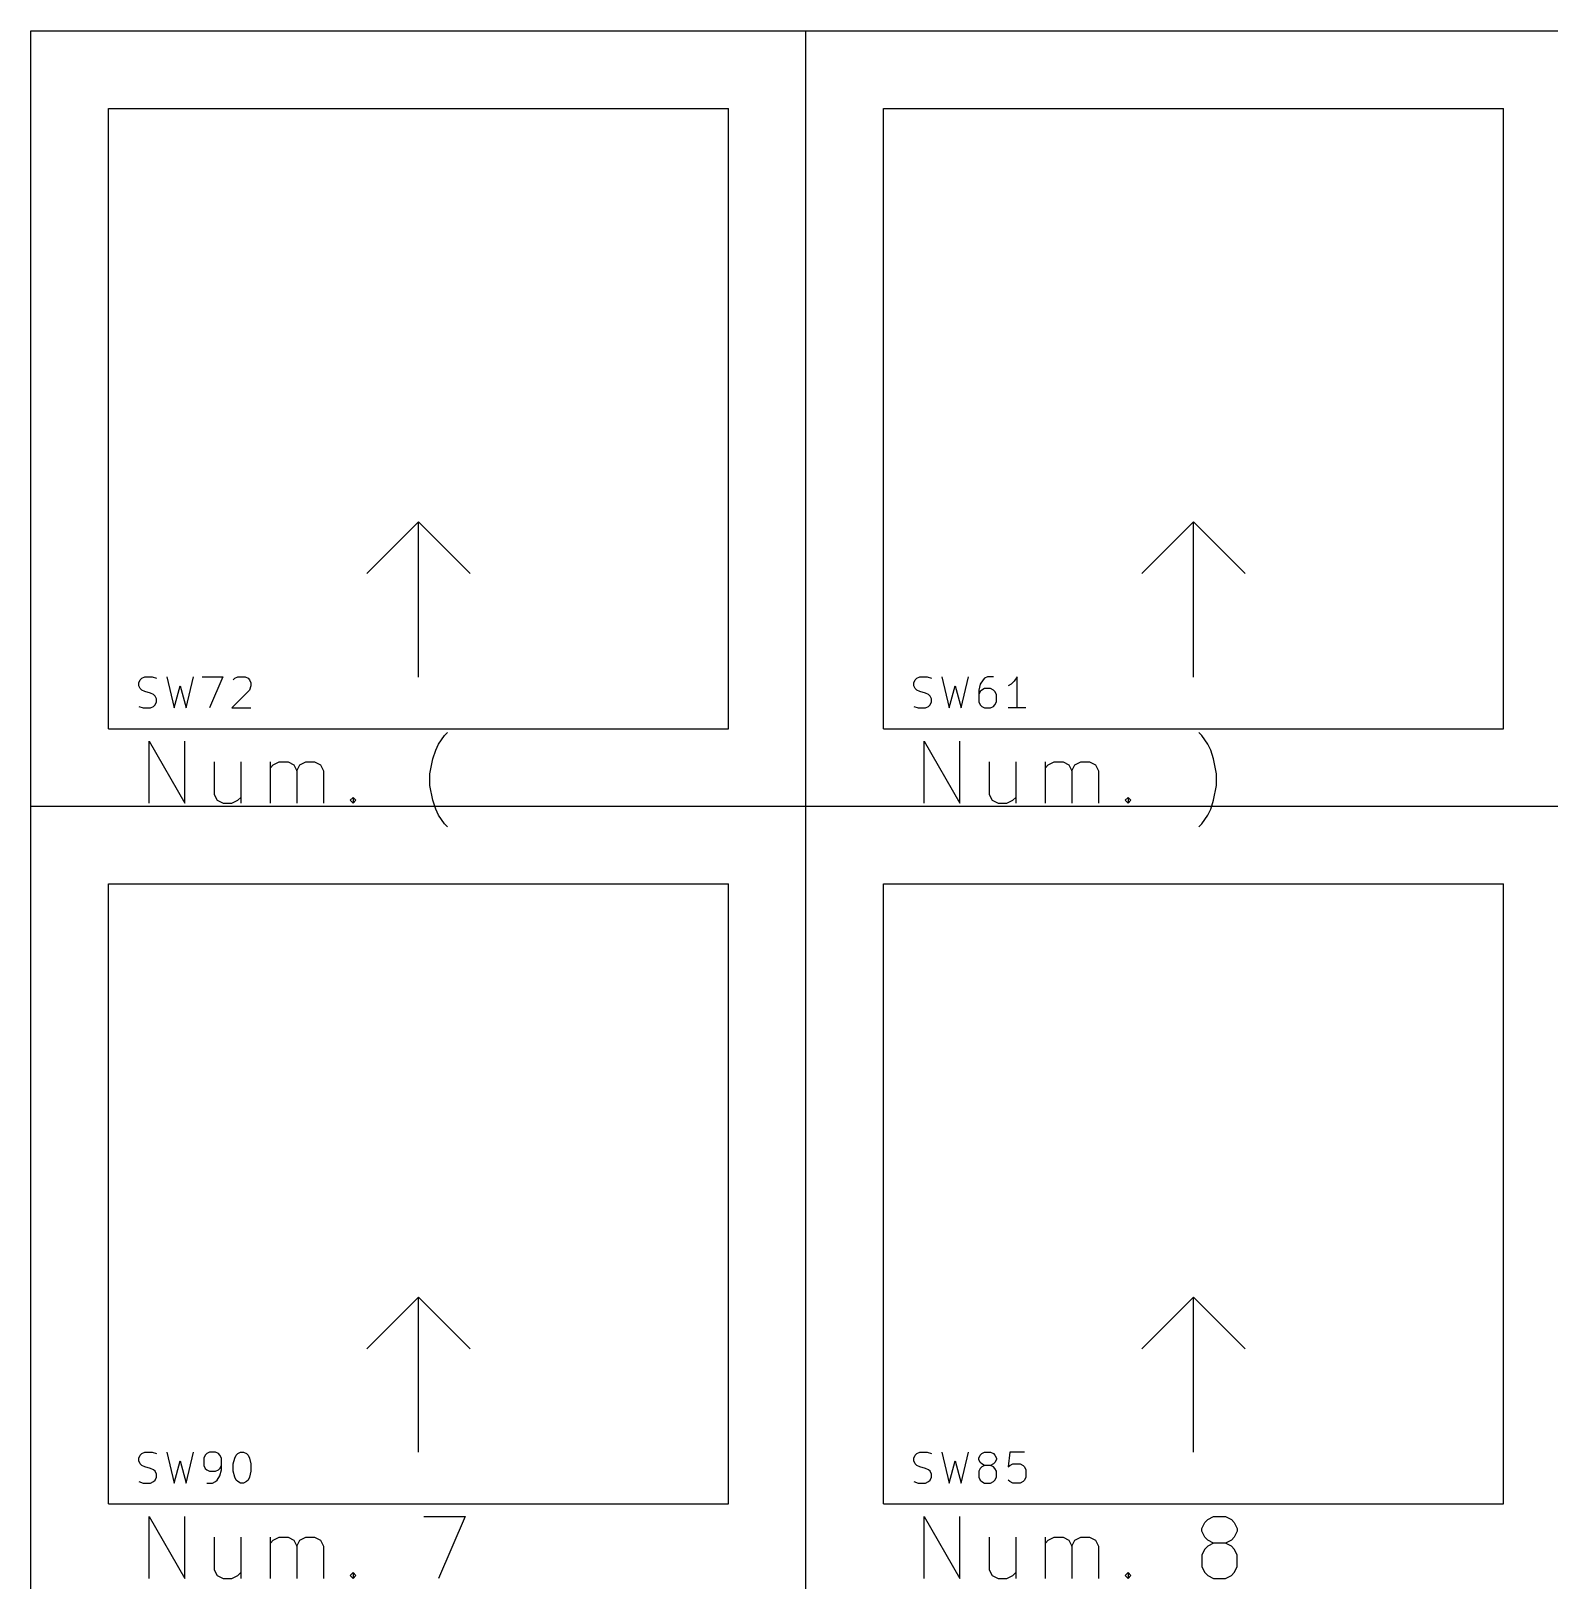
# Model space of a CAD drawing. Extents: x 0 to 449, y -142 to 0.
# Drawn here: x 372.42 to 409.74, y -71.55 to -33.49 of the extents above; entities that cross this region are included whole.
import ezdxf

# ---------------------------------------------------------------- set-up
doc = ezdxf.new("R2010")
doc.units = 0
doc.layers.get('0').update_dxf_attribs({"linetype": 'CONTINUOUS'})

msp = doc.modelspace()

# ---------------------------------------------------------------- linework, layer by layer
at = {"color": 7}
for p, q in [((372.422203, -33.489463), (448.622418, -33.489463)), ((372.422203, -128.739729), (372.422203, -33.489463)), ((391.472256, -109.689675), (391.472256, -33.489463)), ((374.327208, -35.394468), (389.567251, -35.394468)), ((374.327208, -50.634511), (374.327208, -35.394468)), ((389.567251, -50.634511), (389.567251, -35.394468)), ((393.377262, -35.394468), (408.617305, -35.394468)), ((393.377262, -50.634511), (393.377262, -35.394468)), ((408.617305, -50.634511), (408.617305, -35.394468)), ((380.677226, -46.8245), (381.94723, -45.554497)), ((381.94723, -45.554497), (383.217233, -46.8245)), ((381.94723, -49.364508), (381.94723, -45.554497)), ((399.72728, -46.8245), (400.997283, -45.554497)), ((400.997283, -45.554497), (402.267287, -46.8245)), ((400.997283, -49.364508), (400.997283, -45.554497)), ((375.07242, -49.505115), (375.10871, -49.432543)), ((375.10871, -49.432543), (375.14499, -49.396258)), ((375.14499, -49.396258), (375.21757, -49.359972)), ((375.21757, -49.359972), (375.398991, -49.359972)), ((375.398991, -49.359972), (375.507851, -49.396258)), ((375.761852, -49.359972), (375.943283, -50.121974)), ((376.233573, -50.121974), (376.414994, -49.359972)), ((376.632714, -49.359972), (377.140716, -49.359972)), ((377.140716, -49.359972), (376.814145, -50.121974)), ((377.394717, -49.432543), (377.430997, -49.396258)), ((377.430997, -49.396258), (377.503577, -49.359972)), ((377.503577, -49.359972), (377.684997, -49.359972)), ((377.684997, -49.359972), (377.757578, -49.396258)), ((377.757578, -49.396258), (377.793858, -49.432543)), ((377.793858, -49.432543), (377.830148, -49.505115)), ((394.122474, -49.505115), (394.158764, -49.432543)), ((394.158764, -49.432543), (394.195044, -49.396258)), ((394.195044, -49.396258), (394.267624, -49.359972)), ((394.267624, -49.359972), (394.449045, -49.359972)), ((394.449045, -49.359972), (394.557905, -49.396258)), ((394.811906, -49.359972), (394.993336, -50.121974)), ((395.283627, -50.121974), (395.465048, -49.359972)), ((395.827909, -49.432543), (395.755339, -49.5414)), ((395.864199, -49.396258), (395.827909, -49.432543)), ((395.936769, -49.359972), (395.864199, -49.396258)), ((396.081909, -49.359972), (395.936769, -49.359972)), ((396.589911, -49.468829), (396.517341, -49.5414)), ((396.662481, -49.359972), (396.589911, -49.468829)), ((396.662481, -50.121974), (396.662481, -49.359972)), ((375.07242, -49.577686), (375.07242, -49.505115)), ((375.10871, -49.650258), (375.07242, -49.577686)), ((375.14499, -49.686544), (375.10871, -49.650258)), ((375.21757, -49.72283), (375.14499, -49.686544)), ((375.362711, -49.759116), (375.21757, -49.72283)), ((375.435281, -49.795401), (375.362711, -49.759116)), ((375.471571, -49.831687), (375.435281, -49.795401)), ((375.507851, -49.904259), (375.471571, -49.831687)), ((375.943283, -50.121974), (376.088423, -49.577686)), ((376.088423, -49.577686), (376.233573, -50.121974)), ((377.793858, -49.686544), (377.358427, -50.121974)), ((377.830148, -49.577686), (377.793858, -49.686544)), ((377.830148, -49.505115), (377.830148, -49.577686)), ((394.122474, -49.577686), (394.122474, -49.505115)), ((394.158764, -49.650258), (394.122474, -49.577686)), ((394.195044, -49.686544), (394.158764, -49.650258)), ((394.267624, -49.72283), (394.195044, -49.686544)), ((394.412765, -49.759116), (394.267624, -49.72283)), ((394.485335, -49.795401), (394.412765, -49.759116)), ((394.521625, -49.831687), (394.485335, -49.795401)), ((394.557905, -49.904259), (394.521625, -49.831687)), ((394.993336, -50.121974), (395.138477, -49.577686)), ((395.138477, -49.577686), (395.283627, -50.121974)), ((395.755339, -49.5414), (395.719048, -49.686544)), ((395.719048, -49.686544), (395.719048, -49.97683)), ((395.755339, -49.72283), (395.719048, -49.795401)), ((395.791629, -49.686544), (395.755339, -49.72283)), ((395.864199, -49.650258), (395.791629, -49.686544)), ((396.009339, -49.650258), (395.864199, -49.650258)), ((396.081909, -49.686544), (396.009339, -49.650258)), ((396.1182, -49.72283), (396.081909, -49.686544)), ((396.15448, -49.795401), (396.1182, -49.72283)), ((396.15448, -49.97683), (396.15448, -49.795401)), ((396.517341, -49.5414), (396.44477, -49.577686)), ((375.07242, -50.085688), (375.18128, -50.121974)), ((375.18128, -50.121974), (375.362711, -50.121974)), ((375.362711, -50.121974), (375.435281, -50.085688)), ((375.435281, -50.085688), (375.471571, -50.049402)), ((375.471571, -50.049402), (375.507851, -49.97683)), ((375.507851, -49.97683), (375.507851, -49.904259)), ((377.358427, -50.121974), (377.830148, -50.121974)), ((394.122474, -50.085688), (394.231334, -50.121974)), ((394.231334, -50.121974), (394.412765, -50.121974)), ((394.412765, -50.121974), (394.485335, -50.085688)), ((394.485335, -50.085688), (394.521625, -50.049402)), ((394.521625, -50.049402), (394.557905, -49.97683)), ((394.557905, -49.97683), (394.557905, -49.904259)), ((395.719048, -49.97683), (395.755339, -50.049402)), ((395.755339, -50.049402), (395.791629, -50.085688)), ((395.791629, -50.085688), (395.864199, -50.121974)), ((395.864199, -50.121974), (396.009339, -50.121974)), ((396.009339, -50.121974), (396.081909, -50.085688)), ((396.081909, -50.085688), (396.1182, -50.049402)), ((396.1182, -50.049402), (396.15448, -49.97683)), ((396.880202, -50.121974), (396.44477, -50.121974)), ((374.327208, -50.634511), (389.567251, -50.634511)), ((375.331411, -52.466944), (375.331411, -50.94294)), ((375.331411, -50.94294), (376.202273, -52.466944)), ((376.202273, -52.466944), (376.202273, -50.94294)), ((382.443431, -51.015512), (382.588581, -50.797797)), ((382.588581, -50.797797), (382.661152, -50.725225)), ((393.377262, -50.634511), (408.617305, -50.634511)), ((394.381465, -52.466944), (394.381465, -50.94294)), ((394.381465, -50.94294), (395.252327, -52.466944)), ((395.252327, -52.466944), (395.252327, -50.94294)), ((401.203204, -50.797797), (401.130634, -50.725225)), ((401.348344, -51.015512), (401.203204, -50.797797)), ((382.22572, -51.741228), (382.29829, -51.37837)), ((382.29829, -51.37837), (382.370861, -51.160655)), ((382.370861, -51.160655), (382.443431, -51.015512)), ((401.420915, -51.160655), (401.348344, -51.015512)), ((401.493485, -51.37837), (401.420915, -51.160655)), ((401.566055, -51.741228), (401.493485, -51.37837)), ((376.927985, -51.450942), (376.927985, -52.24923)), ((377.581137, -51.450942), (377.581137, -52.466944)), ((378.306849, -52.466944), (378.306849, -51.450942)), ((378.306849, -51.596085), (378.379419, -51.523514)), ((378.379419, -51.523514), (378.52457, -51.450942)), ((378.52457, -51.450942), (378.74228, -51.450942)), ((378.74228, -51.450942), (378.887421, -51.523514)), ((378.887421, -51.523514), (378.959991, -51.668656)), ((378.959991, -51.668656), (379.032571, -51.523514)), ((378.959991, -51.668656), (378.959991, -52.466944)), ((379.032571, -51.523514), (379.177712, -51.450942)), ((379.177712, -51.450942), (379.395422, -51.450942)), ((379.395422, -51.450942), (379.540573, -51.523514)), ((379.540573, -51.523514), (379.613143, -51.668656)), ((379.613143, -51.668656), (379.613143, -52.466944)), ((382.22572, -52.031515), (382.22572, -51.741228)), ((395.978039, -51.450942), (395.978039, -52.24923)), ((396.631191, -51.450942), (396.631191, -52.466944)), ((397.356903, -52.466944), (397.356903, -51.450942)), ((397.356903, -51.596085), (397.429473, -51.523514)), ((397.429473, -51.523514), (397.574624, -51.450942)), ((397.574624, -51.450942), (397.792334, -51.450942)), ((397.792334, -51.450942), (397.937475, -51.523514)), ((397.937475, -51.523514), (398.010045, -51.668656)), ((398.010045, -51.668656), (398.082625, -51.523514)), ((398.010045, -51.668656), (398.010045, -52.466944)), ((398.082625, -51.523514), (398.227766, -51.450942)), ((398.227766, -51.450942), (398.445476, -51.450942)), ((398.445476, -51.450942), (398.590627, -51.523514)), ((398.590627, -51.523514), (398.663197, -51.668656)), ((398.663197, -51.668656), (398.663197, -52.466944)), ((401.566055, -52.031515), (401.566055, -51.741228)), ((382.29829, -52.394373), (382.22572, -52.031515)), ((401.493485, -52.394373), (401.566055, -52.031515)), ((376.927985, -52.24923), (377.000566, -52.394373)), ((377.000566, -52.394373), (377.145706, -52.466944)), ((377.145706, -52.466944), (377.363417, -52.466944)), ((377.363417, -52.466944), (377.508567, -52.394373)), ((377.508567, -52.394373), (377.581137, -52.321801)), ((380.266285, -52.394373), (380.338855, -52.321801)), ((380.338855, -52.466944), (380.266285, -52.394373)), ((380.338855, -52.321801), (380.411425, -52.394373)), ((380.338855, -52.321801), (380.338855, -52.466944)), ((380.411425, -52.394373), (380.338855, -52.466944)), ((382.370861, -52.612088), (382.29829, -52.394373)), ((395.978039, -52.24923), (396.050619, -52.394373)), ((396.050619, -52.394373), (396.19576, -52.466944)), ((396.19576, -52.466944), (396.41347, -52.466944)), ((396.41347, -52.466944), (396.558621, -52.394373)), ((396.558621, -52.394373), (396.631191, -52.321801)), ((399.316339, -52.394373), (399.388909, -52.321801)), ((399.388909, -52.466944), (399.316339, -52.394373)), ((399.388909, -52.321801), (399.461479, -52.394373)), ((399.388909, -52.321801), (399.388909, -52.466944)), ((399.461479, -52.394373), (399.388909, -52.466944)), ((401.420915, -52.612088), (401.493485, -52.394373)), ((372.422203, -52.539517), (386.709743, -52.539517)), ((382.443431, -52.757231), (382.370861, -52.612088)), ((382.588581, -52.974946), (382.443431, -52.757231)), ((386.709743, -52.539517), (405.759797, -52.539517)), ((401.203204, -52.974946), (401.348344, -52.757231)), ((401.348344, -52.757231), (401.420915, -52.612088)), ((405.759797, -52.539517), (424.809851, -52.539517)), ((382.661152, -53.047518), (382.588581, -52.974946)), ((401.130634, -53.047518), (401.203204, -52.974946)), ((374.327208, -54.444522), (389.567251, -54.444522)), ((374.327208, -69.684565), (374.327208, -54.444522)), ((389.567251, -69.684565), (389.567251, -54.444522)), ((393.377262, -54.444522), (408.617305, -54.444522)), ((393.377262, -69.684565), (393.377262, -54.444522)), ((408.617305, -69.684565), (408.617305, -54.444522)), ((380.677226, -65.874554), (381.94723, -64.604551)), ((381.94723, -64.604551), (383.217233, -65.874554)), ((381.94723, -68.414561), (381.94723, -64.604551)), ((399.72728, -65.874554), (400.997283, -64.604551)), ((400.997283, -64.604551), (402.267287, -65.874554)), ((400.997283, -68.414561), (400.997283, -64.604551)), ((375.07242, -68.555169), (375.10871, -68.482597)), ((375.10871, -68.482597), (375.14499, -68.446312)), ((375.14499, -68.446312), (375.21757, -68.410025)), ((375.21757, -68.410025), (375.398991, -68.410025)), ((375.398991, -68.410025), (375.507851, -68.446312)), ((375.761852, -68.410025), (375.943283, -69.172028)), ((376.233573, -69.172028), (376.414994, -68.410025)), ((376.705285, -68.482597), (376.668995, -68.555169)), ((376.741575, -68.446312), (376.705285, -68.482597)), ((376.814145, -68.410025), (376.741575, -68.446312)), ((376.959285, -68.410025), (376.814145, -68.410025)), ((377.031856, -68.446312), (376.959285, -68.410025)), ((377.068146, -68.482597), (377.031856, -68.446312)), ((377.104426, -68.555169), (377.068146, -68.482597)), ((377.430997, -68.555169), (377.467287, -68.482597)), ((377.467287, -68.482597), (377.503577, -68.446312)), ((377.503577, -68.446312), (377.576147, -68.410025)), ((377.576147, -68.410025), (377.648717, -68.410025)), ((377.648717, -68.410025), (377.721288, -68.446312)), ((377.721288, -68.446312), (377.757578, -68.482597)), ((377.757578, -68.482597), (377.793858, -68.555169)), ((394.122474, -68.555169), (394.158764, -68.482597)), ((394.158764, -68.482597), (394.195044, -68.446312)), ((394.195044, -68.446312), (394.267624, -68.410025)), ((394.267624, -68.410025), (394.449045, -68.410025)), ((394.449045, -68.410025), (394.557905, -68.446312)), ((394.811906, -68.410025), (394.993336, -69.172028)), ((395.283627, -69.172028), (395.465048, -68.410025)), ((395.719048, -68.555169), (395.755339, -68.482597)), ((395.755339, -68.482597), (395.791629, -68.446312)), ((395.791629, -68.446312), (395.864199, -68.410025)), ((395.864199, -68.410025), (396.009339, -68.410025)), ((396.009339, -68.410025), (396.081909, -68.446312)), ((396.081909, -68.446312), (396.1182, -68.482597)), ((396.1182, -68.482597), (396.15448, -68.555169)), ((396.481051, -68.410025), (396.44477, -68.772883)), ((396.843912, -68.410025), (396.481051, -68.410025)), ((375.07242, -68.62774), (375.07242, -68.555169)), ((375.10871, -68.700312), (375.07242, -68.62774)), ((375.14499, -68.736597), (375.10871, -68.700312)), ((375.21757, -68.772883), (375.14499, -68.736597)), ((375.362711, -68.80917), (375.21757, -68.772883)), ((375.435281, -68.845455), (375.362711, -68.80917)), ((375.471571, -68.881741), (375.435281, -68.845455)), ((375.507851, -68.954313), (375.471571, -68.881741)), ((375.943283, -69.172028), (376.088423, -68.62774)), ((376.088423, -68.62774), (376.233573, -69.172028)), ((376.668995, -68.555169), (376.668995, -68.736597)), ((376.668995, -68.736597), (376.705285, -68.80917)), ((376.705285, -68.80917), (376.741575, -68.845455)), ((376.741575, -68.845455), (376.814145, -68.881741)), ((376.814145, -68.881741), (376.959285, -68.881741)), ((376.959285, -68.881741), (377.031856, -68.845455)), ((377.031856, -68.845455), (377.068146, -68.80917)), ((377.068146, -68.80917), (377.104426, -68.736597)), ((377.068146, -68.990598), (377.104426, -68.845455)), ((377.104426, -68.845455), (377.104426, -68.555169)), ((377.394717, -68.700312), (377.430997, -68.555169)), ((377.394717, -68.881741), (377.394717, -68.700312)), ((377.430997, -69.026884), (377.394717, -68.881741)), ((377.793858, -68.555169), (377.830148, -68.700312)), ((377.830148, -68.881741), (377.793858, -69.026884)), ((377.830148, -68.700312), (377.830148, -68.881741)), ((394.122474, -68.62774), (394.122474, -68.555169)), ((394.158764, -68.700312), (394.122474, -68.62774)), ((394.195044, -68.736597), (394.158764, -68.700312)), ((394.267624, -68.772883), (394.195044, -68.736597)), ((394.412765, -68.80917), (394.267624, -68.772883)), ((394.485335, -68.845455), (394.412765, -68.80917)), ((394.521625, -68.881741), (394.485335, -68.845455)), ((394.557905, -68.954313), (394.521625, -68.881741)), ((394.993336, -69.172028), (395.138477, -68.62774)), ((395.138477, -68.62774), (395.283627, -69.172028)), ((395.719048, -68.591454), (395.719048, -68.555169)), ((395.755339, -68.664026), (395.719048, -68.591454)), ((395.755339, -68.80917), (395.719048, -68.881741)), ((395.719048, -68.881741), (395.719048, -69.026884)), ((395.791629, -68.700312), (395.755339, -68.664026)), ((395.791629, -68.772883), (395.755339, -68.80917)), ((395.864199, -68.736597), (395.791629, -68.700312)), ((395.864199, -68.736597), (395.791629, -68.772883)), ((396.009339, -68.736597), (395.864199, -68.736597)), ((396.081909, -68.700312), (396.009339, -68.736597)), ((396.081909, -68.772883), (396.009339, -68.736597)), ((396.1182, -68.664026), (396.081909, -68.700312)), ((396.1182, -68.80917), (396.081909, -68.772883)), ((396.15448, -68.591454), (396.1182, -68.664026)), ((396.15448, -68.881741), (396.1182, -68.80917)), ((396.15448, -68.555169), (396.15448, -68.591454)), ((396.15448, -69.026884), (396.15448, -68.881741)), ((396.44477, -68.772883), (396.481051, -68.736597)), ((396.481051, -68.736597), (396.553631, -68.700312)), ((396.553631, -68.700312), (396.735051, -68.700312)), ((396.735051, -68.700312), (396.807632, -68.736597)), ((396.807632, -68.736597), (396.843912, -68.772883)), ((396.843912, -68.772883), (396.880202, -68.845455)), ((396.880202, -68.845455), (396.880202, -69.026884)), ((375.07242, -69.135741), (375.18128, -69.172028)), ((375.18128, -69.172028), (375.362711, -69.172028)), ((375.362711, -69.172028), (375.435281, -69.135741)), ((375.435281, -69.135741), (375.471571, -69.099455)), ((375.471571, -69.099455), (375.507851, -69.026884)), ((375.507851, -69.026884), (375.507851, -68.954313)), ((376.741575, -69.172028), (376.886715, -69.172028)), ((376.886715, -69.172028), (376.959285, -69.135741)), ((376.959285, -69.135741), (376.995576, -69.099455)), ((376.995576, -69.099455), (377.068146, -68.990598)), ((377.467287, -69.099455), (377.430997, -69.026884)), ((377.503577, -69.135741), (377.467287, -69.099455)), ((377.576147, -69.172028), (377.503577, -69.135741)), ((377.648717, -69.172028), (377.576147, -69.172028)), ((377.721288, -69.135741), (377.648717, -69.172028)), ((377.757578, -69.099455), (377.721288, -69.135741)), ((377.793858, -69.026884), (377.757578, -69.099455)), ((394.122474, -69.135741), (394.231334, -69.172028)), ((394.231334, -69.172028), (394.412765, -69.172028)), ((394.412765, -69.172028), (394.485335, -69.135741)), ((394.485335, -69.135741), (394.521625, -69.099455)), ((394.521625, -69.099455), (394.557905, -69.026884)), ((394.557905, -69.026884), (394.557905, -68.954313)), ((395.719048, -69.026884), (395.755339, -69.099455)), ((395.755339, -69.099455), (395.791629, -69.135741)), ((395.791629, -69.135741), (395.864199, -69.172028)), ((395.864199, -69.172028), (396.009339, -69.172028)), ((396.009339, -69.172028), (396.081909, -69.135741)), ((396.081909, -69.135741), (396.1182, -69.099455)), ((396.1182, -69.099455), (396.15448, -69.026884)), ((396.481051, -69.135741), (396.44477, -69.099455)), ((396.553631, -69.172028), (396.481051, -69.135741)), ((396.735051, -69.172028), (396.553631, -69.172028)), ((396.807632, -69.135741), (396.735051, -69.172028)), ((396.843912, -69.099455), (396.807632, -69.135741)), ((396.880202, -69.026884), (396.843912, -69.099455)), ((374.327208, -69.684565), (389.567251, -69.684565)), ((375.331411, -71.516998), (375.331411, -69.992994)), ((375.331411, -69.992994), (376.202273, -71.516998)), ((376.202273, -71.516998), (376.202273, -69.992994)), ((382.08058, -69.992994), (383.096583, -69.992994)), ((383.096583, -69.992994), (382.443431, -71.516998)), ((393.377262, -69.684565), (408.617305, -69.684565)), ((394.381465, -71.516998), (394.381465, -69.992994)), ((394.381465, -69.992994), (395.252327, -71.516998)), ((395.252327, -71.516998), (395.252327, -69.992994)), ((401.348344, -70.065566), (401.493485, -69.992994)), ((401.493485, -69.992994), (401.783776, -69.992994)), ((401.783776, -69.992994), (401.928916, -70.065566)), ((401.203204, -70.283281), (401.275774, -70.138137)), ((401.203204, -70.355852), (401.203204, -70.283281)), ((401.275774, -70.500995), (401.203204, -70.355852)), ((401.275774, -70.138137), (401.348344, -70.065566)), ((401.928916, -70.065566), (402.001486, -70.138137)), ((402.001486, -70.138137), (402.074056, -70.283281)), ((402.074056, -70.355852), (402.001486, -70.500995)), ((402.074056, -70.283281), (402.074056, -70.355852)), ((376.927985, -70.500995), (376.927985, -71.299284)), ((377.581137, -70.500995), (377.581137, -71.516998)), ((378.306849, -71.516998), (378.306849, -70.500995)), ((378.306849, -70.646139), (378.379419, -70.573568)), ((378.379419, -70.573568), (378.52457, -70.500995)), ((378.52457, -70.500995), (378.74228, -70.500995)), ((378.74228, -70.500995), (378.887421, -70.573568)), ((378.887421, -70.573568), (378.959991, -70.71871)), ((378.959991, -70.71871), (379.032571, -70.573568)), ((378.959991, -70.71871), (378.959991, -71.516998)), ((379.032571, -70.573568), (379.177712, -70.500995)), ((379.177712, -70.500995), (379.395422, -70.500995)), ((379.395422, -70.500995), (379.540573, -70.573568)), ((379.540573, -70.573568), (379.613143, -70.71871)), ((379.613143, -70.71871), (379.613143, -71.516998)), ((395.978039, -70.500995), (395.978039, -71.299284)), ((396.631191, -70.500995), (396.631191, -71.516998)), ((397.356903, -71.516998), (397.356903, -70.500995)), ((397.356903, -70.646139), (397.429473, -70.573568)), ((397.429473, -70.573568), (397.574624, -70.500995)), ((397.574624, -70.500995), (397.792334, -70.500995)), ((397.792334, -70.500995), (397.937475, -70.573568)), ((397.937475, -70.573568), (398.010045, -70.71871)), ((398.010045, -70.71871), (398.082625, -70.573568)), ((398.010045, -70.71871), (398.010045, -71.516998)), ((398.082625, -70.573568), (398.227766, -70.500995)), ((398.227766, -70.500995), (398.445476, -70.500995)), ((398.445476, -70.500995), (398.590627, -70.573568)), ((398.590627, -70.573568), (398.663197, -70.71871)), ((398.663197, -70.71871), (398.663197, -71.516998)), ((401.275774, -70.791282), (401.203204, -70.936426)), ((401.348344, -70.573568), (401.275774, -70.500995)), ((401.348344, -70.71871), (401.275774, -70.791282)), ((401.493485, -70.646139), (401.348344, -70.573568)), ((401.493485, -70.646139), (401.348344, -70.71871)), ((401.783776, -70.646139), (401.493485, -70.646139)), ((401.928916, -70.573568), (401.783776, -70.646139)), ((401.928916, -70.71871), (401.783776, -70.646139)), ((402.001486, -70.500995), (401.928916, -70.573568)), ((402.001486, -70.791282), (401.928916, -70.71871)), ((402.074056, -70.936426), (402.001486, -70.791282)), ((401.203204, -70.936426), (401.203204, -71.226711)), ((402.074056, -71.226711), (402.074056, -70.936426)), ((376.927985, -71.299284), (377.000566, -71.444427)), ((377.000566, -71.444427), (377.145706, -71.516998)), ((377.145706, -71.516998), (377.363417, -71.516998)), ((377.363417, -71.516998), (377.508567, -71.444427)), ((377.508567, -71.444427), (377.581137, -71.371855)), ((380.266285, -71.444427), (380.338855, -71.371855)), ((380.338855, -71.516998), (380.266285, -71.444427)), ((380.338855, -71.371855), (380.411425, -71.444427)), ((380.338855, -71.371855), (380.338855, -71.516998)), ((380.411425, -71.444427), (380.338855, -71.516998)), ((395.978039, -71.299284), (396.050619, -71.444427)), ((396.050619, -71.444427), (396.19576, -71.516998)), ((396.19576, -71.516998), (396.41347, -71.516998)), ((396.41347, -71.516998), (396.558621, -71.444427)), ((396.558621, -71.444427), (396.631191, -71.371855)), ((399.316339, -71.444427), (399.388909, -71.371855)), ((399.388909, -71.516998), (399.316339, -71.444427)), ((399.388909, -71.371855), (399.461479, -71.444427)), ((399.388909, -71.371855), (399.388909, -71.516998)), ((399.461479, -71.444427), (399.388909, -71.516998)), ((401.203204, -71.226711), (401.275774, -71.371855)), ((401.275774, -71.371855), (401.348344, -71.444427)), ((401.348344, -71.444427), (401.493485, -71.516998)), ((401.493485, -71.516998), (401.783776, -71.516998)), ((401.783776, -71.516998), (401.928916, -71.444427)), ((401.928916, -71.444427), (402.001486, -71.371855)), ((402.001486, -71.371855), (402.074056, -71.226711))]:
    msp.add_line(p, q, dxfattribs=at)

doc.saveas('drawing.dxf')
